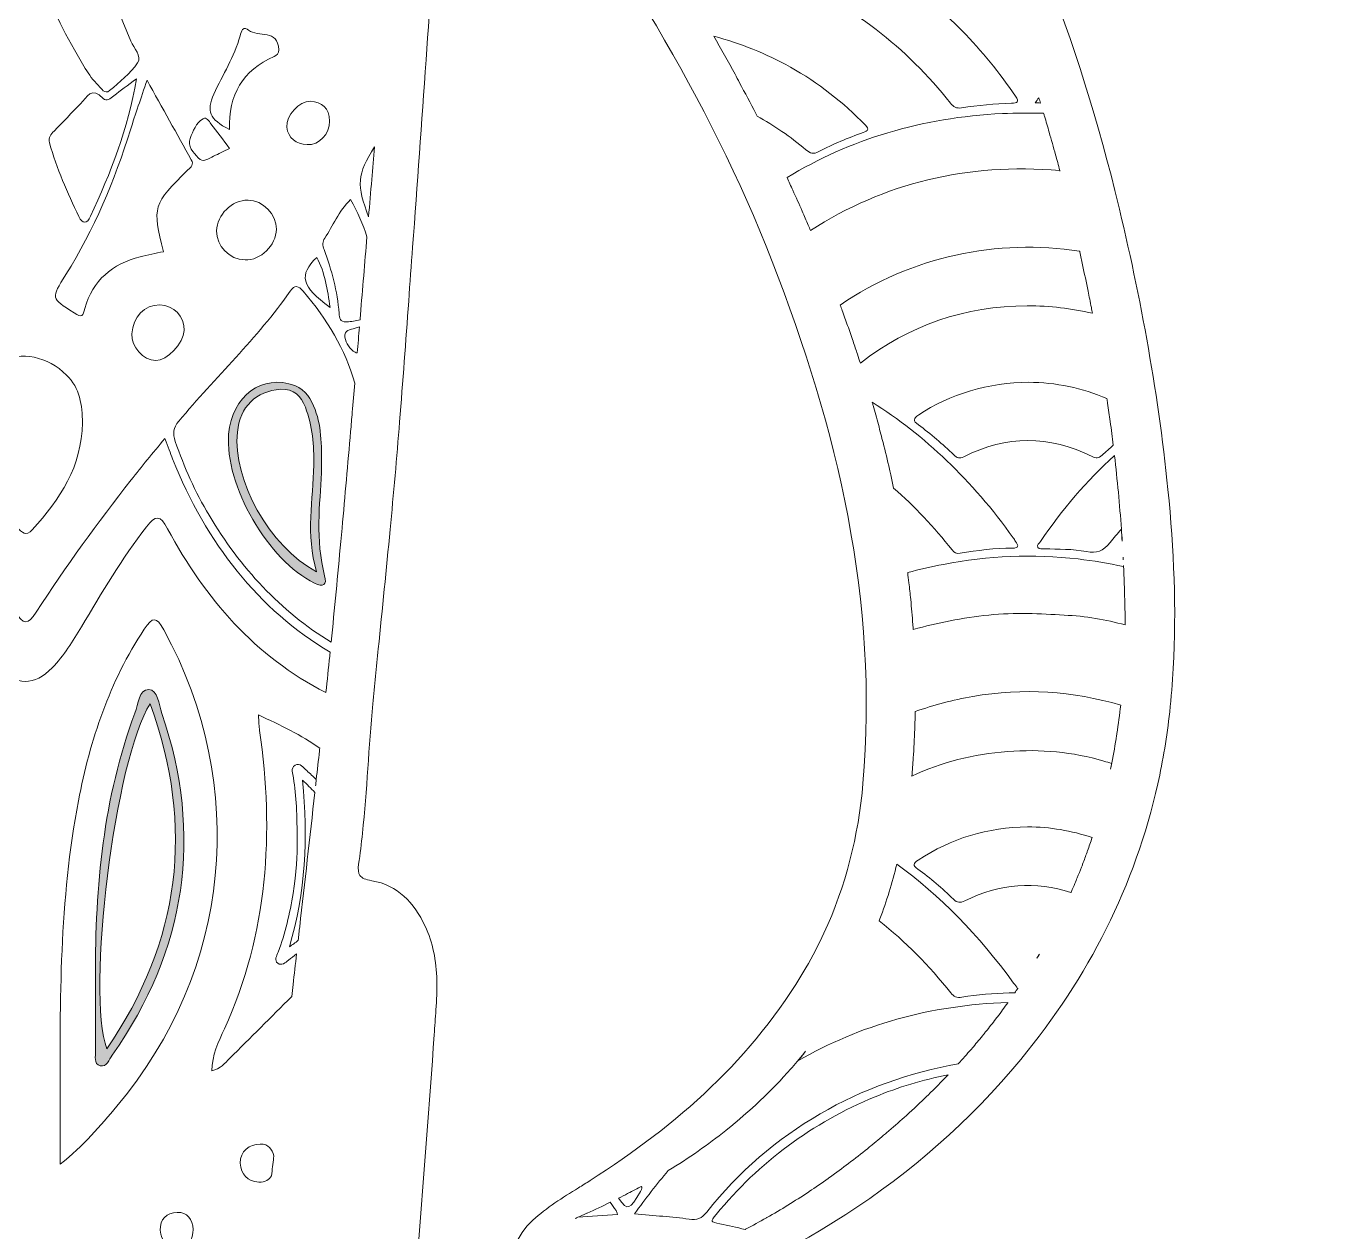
# Model space of a CAD drawing. Extents: x 55 to 2945, y -1852 to -85.
# Drawn here: x 520.2 to 752.6, y -1734.2 to -1520.8 of the extents above; entities that cross this region are included whole.
import ezdxf

# ---------------------------------------------------------------- set-up
doc = ezdxf.new("R2010")
doc.units = 0
doc.header["$MEASUREMENT"] = 0
doc.layers.add('Layer 1', color=7, linetype='Continuous')

# ---------------------------------------------------------------- blocks, each defined once
blk = doc.blocks.new('block 8')
at = {"layer": 'Layer 1', "true_color": 0xffffff}
h = blk.add_hatch(color=7, dxfattribs=at)
h.dxf.hatch_style = 2
edge = h.paths.add_edge_path()
edge.add_spline(control_points=[(556.08, -1593), (555.32, -1601.96), (563.16, -1615.49), (571.29, -1619.36), (572.87, -1620.12), (573.51, -1619.7), (573.08, -1618.08), (571.41, -1611.72), (572.22, -1605.32), (572.55, -1599.87), (572.5, -1595.45), (572.65, -1591.96), (571.38, -1588.64), (570.68, -1586.83), (569.87, -1585.17), (567.78, -1584.39), (562.08, -1582.27), (556.65, -1586.22), (556.08, -1593)], knot_values=[0, 0, 0, 0, 1, 1, 1, 2, 2, 2, 3, 3, 3, 4, 4, 4, 5, 5, 5, 6, 6, 6, 6], degree=3, periodic=1)
edge = h.paths.add_edge_path()
edge.add_spline(control_points=[(569.66, -1588.24), (570.9, -1591.54), (571.23, -1594.98), (571.16, -1598.48), (571.02, -1604.59), (569.71, -1610.69), (571.64, -1617.36), (563.21, -1612.86), (556.79, -1601.07), (557.63, -1592.64), (558.08, -1588.16), (560.88, -1585.35), (565.34, -1585.06), (567.59, -1584.91), (568.92, -1586.26), (569.66, -1588.24)], knot_values=[0, 0, 0, 0, 1, 1, 1, 2, 2, 2, 3, 3, 3, 4, 4, 4, 5, 5, 5, 5], degree=3, periodic=1)
h = blk.add_hatch(color=7, dxfattribs=at)
h.dxf.hatch_style = 2
edge = h.paths.add_edge_path()
edge.add_spline(control_points=[(533.34, -1704.83), (534.49, -1705.11), (534.91, -1703.72), (535.47, -1702.93), (548.61, -1684.26), (551.57, -1664.09), (544.27, -1642.45), (543.73, -1640.86), (543.52, -1638.24), (541.93, -1638.21), (540.2, -1638.17), (540.06, -1640.83), (539.48, -1642.38), (533.89, -1657.42), (532.42, -1673.12), (532.51, -1689), (532.51, -1693.39), (532.47, -1697.78), (532.53, -1702.16), (532.55, -1703.1), (532.11, -1704.52), (533.34, -1704.83)], knot_values=[0, 0, 0, 0, 1, 1, 1, 2, 2, 2, 3, 3, 3, 4, 4, 4, 5, 5, 5, 6, 6, 6, 7, 7, 7, 7], degree=3, periodic=1)
edge = h.paths.add_edge_path()
edge.add_spline(control_points=[(542.2, -1640.73), (550.08, -1662.68), (547.54, -1682.77), (534.52, -1701.82), (530.78, -1692.05), (535.97, -1650.27), (542.2, -1640.73)], knot_values=[0, 0, 0, 0, 1, 1, 1, 2, 2, 2, 2], degree=3, periodic=1)
at = {"layer": 'Layer 1', "lineweight": 0}
for points, knots in [([(984.23, -1238.67), (984.04, -1237.13), (983.65, -1235.56), (983.07, -1233.95), (982.05, -1231.18), (980.63, -1228.7), (978.93, -1226.43), (977.09, -1223.94), (974.91, -1221.7), (972.56, -1219.61), (966.07, -1213.85), (958.71, -1209.23), (951.76, -1204.09), (947.81, -1201.16), (943.88, -1198.21), (939.91, -1195.3), (936.3, -1192.65), (932.65, -1190.03), (928.93, -1187.51), (926.35, -1185.77), (923.82, -1183.96), (921.32, -1182.12), (914.12, -1176.81), (907.17, -1171.16), (900.24, -1165.5), (897.81, -1163.51), (895.38, -1161.53), (892.95, -1159.56), (891.09, -1158.05), (889.26, -1156.51), (887.44, -1154.96), (880.19, -1148.73), (873.22, -1142.13), (866.09, -1135.75), (858.42, -1128.87), (850.71, -1122.04), (842.75, -1115.51), (835.46, -1109.54), (827.97, -1103.83), (820.08, -1098.6), (815.18, -1095.35), (810.18, -1092.35), (805.04, -1089.66), (793.74, -1083.73), (781.82, -1079.23), (769.09, -1076.6), (766.02, -1075.96), (762.94, -1075.44), (759.86, -1075), (752.84, -1073.99), (745.77, -1073.41), (738.69, -1073), (735.58, -1072.82), (732.47, -1072.67), (729.36, -1072.52), (719.81, -1072.09), (710.27, -1071.85), (700.75, -1071.88), (685.52, -1071.92), (670.32, -1072.68), (655.17, -1074.53), (649.49, -1075.23), (643.82, -1076.08), (638.15, -1077.1), (636.6, -1077.38), (635.04, -1077.6), (633.48, -1077.78), (631.05, -1078.06), (628.61, -1078.23), (626.17, -1078.27), (623.75, -1078.31), (621.33, -1078.21), (618.9, -1078.02), (617.3, -1077.9), (615.71, -1077.74), (614.11, -1077.52), (612.29, -1077.26), (610.5, -1076.9), (608.75, -1076.47), (603.2, -1075.09), (597.95, -1072.87), (592.85, -1070.31), (591.24, -1069.5), (589.65, -1068.66), (588.07, -1067.8), (584.59, -1065.91), (581.09, -1064.14), (577.55, -1062.5), (562.77, -1055.65), (547.34, -1051.17), (530.6, -1050.58), (528.46, -1050.5), (526.32, -1050.46), (524.2, -1050.45), (509.3, -1050.39), (494.64, -1052.01), (480.18, -1055.79), (468.77, -1058.77), (458.56, -1064.55), (448.21, -1069.89), (437.11, -1075.6), (425.69, -1078.16), (413.91, -1078.1), (408.56, -1078.07), (403.13, -1077.51), (397.62, -1076.45), (389.73, -1074.94), (381.78, -1073.73), (373.79, -1072.98), (369.49, -1072.58), (365.18, -1072.3), (360.86, -1072.19), (355.87, -1072.07), (350.89, -1072.01), (345.9, -1071.99), (344.75, -1071.99), (343.6, -1071.97), (342.45, -1071.97), (324.06, -1071.98), (305.68, -1072.7), (287.32, -1074.32), (268.05, -1076.01), (250.2, -1081.5), (233.56, -1090.49), (229.57, -1092.65), (225.65, -1095), (221.81, -1097.55), (218.47, -1099.77), (215.22, -1102.08), (212, -1104.43), (202.44, -1111.44), (193.33, -1119.01), (184.4, -1126.8), (181.4, -1129.42), (178.41, -1132.05), (175.43, -1134.71), (173.68, -1136.27), (171.94, -1137.86), (170.2, -1139.44), (163.16, -1145.86), (156.18, -1152.36), (148.79, -1158.34), (147.29, -1159.56), (145.8, -1160.79), (144.31, -1162.03), (140.8, -1164.95), (137.3, -1167.89), (133.69, -1170.71), (132.12, -1171.93), (130.53, -1173.13), (128.91, -1174.29), (126.9, -1175.73), (124.91, -1177.19), (122.92, -1178.66), (116.33, -1183.53), (109.82, -1188.5), (103.14, -1193.24), (100.3, -1195.26), (97.49, -1197.33), (94.68, -1199.39), (91.61, -1201.66), (88.53, -1203.93), (85.42, -1206.14), (84.03, -1207.13), (82.66, -1208.16), (81.3, -1209.2), (78.15, -1211.62), (75.07, -1214.13), (72, -1216.65), (70.67, -1217.73), (69.34, -1218.82), (68, -1219.9), (64.54, -1222.68), (61.41, -1225.83), (59.2, -1229.71), (57.91, -1232), (56.98, -1234.34), (56.43, -1236.67), (55.12, -1242.32), (56.13, -1247.9), (60.05, -1252.39), (61.66, -1254.23), (63.75, -1255.89), (66.37, -1257.29), (68.6, -1258.49), (70.89, -1259.49), (73.24, -1260.32), (75.41, -1261.08), (77.62, -1261.69), (79.89, -1262.15), (82.02, -1262.58), (83.04, -1263.36), (82.76, -1265.8), (82.7, -1266.33), (82.66, -1266.88), (82.62, -1267.42), (82.48, -1269.62), (82.56, -1271.85), (83.08, -1274.01), (84.16, -1278.54), (85.65, -1282.67), (87.51, -1286.46), (91.84, -1295.24), (98.27, -1302), (106.89, -1306.65), (110.6, -1308.65), (114.69, -1310.28), (119.21, -1311.5), (121.29, -1312.06), (123.38, -1312.57), (125.49, -1313), (134.23, -1314.8), (139.17, -1320.38), (141.59, -1328.71), (143.63, -1335.68), (147.21, -1341.7), (151.97, -1346.97), (153.14, -1348.27), (154.36, -1349.54), (155.68, -1350.74), (161, -1355.64), (166.6, -1360.15), (172.4, -1364.38), (178.7, -1368.99), (185.24, -1373.27), (191.94, -1377.32), (198.19, -1381.11), (204.85, -1383.96), (212.03, -1385.44), (214.34, -1385.92), (216.68, -1386.33), (219.02, -1386.46), (219.49, -1386.49), (219.96, -1386.51), (220.44, -1386.52), (222.12, -1386.53), (223.8, -1386.38), (225.47, -1385.98), (226.56, -1385.72), (227.64, -1385.42), (228.72, -1385.12), (233.1, -1383.88), (237.39, -1382.29), (241.62, -1380.58), (244.61, -1379.37), (247.49, -1378.79), (250.25, -1378.85), (254.85, -1378.96), (259.1, -1380.87), (262.96, -1384.7), (264.08, -1385.81), (265.15, -1386.96), (266.18, -1388.14), (269.66, -1392.12), (272.73, -1396.47), (275.71, -1400.81), (277.52, -1403.45), (279.54, -1405.85), (281.68, -1408.13), (284.01, -1410.6), (286.49, -1412.92), (289.02, -1415.2), (290.18, -1416.24), (291.25, -1417.37), (292.41, -1418.4), (293.48, -1419.36), (294.63, -1420.22), (296.03, -1420.85), (297.48, -1421.49), (298.92, -1422.15), (300.36, -1422.81), (304.27, -1424.6), (308.14, -1426.46), (311.98, -1428.4), (313.37, -1429.1), (314.76, -1429.8), (316.14, -1430.52), (323.05, -1434.12), (329.37, -1438.77), (334.43, -1444.63), (339.86, -1450.91), (345.75, -1456.43), (353.09, -1460.33), (354.12, -1460.88), (355.17, -1461.41), (356.23, -1461.92), (357.38, -1462.48), (358.54, -1463.01), (359.72, -1463.5), (360.01, -1463.62), (360.24, -1463.74), (360.44, -1463.86), (361.1, -1464.29), (361.2, -1464.8), (360.6, -1465.83), (360.3, -1466.35), (360.02, -1466.87), (359.74, -1467.39), (358.95, -1468.85), (358.2, -1470.33), (357.45, -1471.81), (357.18, -1472.34), (356.92, -1472.87), (356.65, -1473.39), (337.91, -1509.88), (325.24, -1547.98), (319.87, -1588.02), (318.36, -1599.23), (317.43, -1610.6), (317.1, -1622.13), (316.84, -1631.24), (317.29, -1640.22), (318.73, -1649.04), (320.06, -1657.22), (322.24, -1665.25), (325.52, -1673.09), (328.73, -1680.75), (332.51, -1687.77), (336.78, -1694.22), (354.69, -1721.21), (381.49, -1738.02), (413.19, -1749.04), (415.51, -1749.84), (417.92, -1750.29), (420.33, -1750.28), (422.4, -1750.27), (424.47, -1749.93), (426.48, -1749.18), (427.49, -1748.8), (428.48, -1748.32), (429.45, -1747.74), (431.93, -1746.25), (433.45, -1744), (433.95, -1741.55), (434.48, -1738.96), (433.86, -1736.14), (431.98, -1733.74), (430.9, -1732.37), (429.57, -1731.3), (428.14, -1730.35), (427.77, -1730.11), (427.39, -1729.86), (427.01, -1729.63), (420.37, -1725.62), (414.06, -1721.12), (407.9, -1716.41), (383.2, -1697.52), (370.84, -1672.59), (371.19, -1641.46), (371.32, -1629.86), (372.7, -1618.38), (374.94, -1607), (376.01, -1601.57), (377.28, -1596.22), (378.73, -1590.94), (383.17, -1574.8), (389.33, -1559.32), (396.77, -1544.33), (399.14, -1539.54), (401.65, -1534.81), (404.27, -1530.12), (413.72, -1513.21), (425.07, -1497.55), (436.23, -1481.77), (436.89, -1480.84), (437.54, -1479.9), (438.19, -1478.97), (440.79, -1475.24), (443.4, -1471.41), (446.3, -1467.2), (447.48, -1473.39), (448.62, -1479.12), (449.66, -1484.77), (449.92, -1486.14), (450.17, -1487.51), (450.41, -1488.87), (451.4, -1494.54), (452.32, -1500.22), (453.18, -1505.91), (454.4, -1513.88), (455.5, -1521.86), (456.49, -1529.86), (457.32, -1536.59), (458.08, -1543.31), (458.76, -1550.05), (459.39, -1556.38), (459.95, -1562.72), (460.39, -1569.06), (460.63, -1572.53), (460.79, -1576), (460.91, -1579.48), (461.28, -1589.89), (461.21, -1600.32), (461.11, -1610.74), (461.07, -1614.32), (461.04, -1617.89), (461.02, -1621.46), (461.01, -1623.82), (461, -1626.17), (461, -1628.53), (460.97, -1637.61), (460.96, -1646.69), (460.62, -1655.77), (460.54, -1657.98), (460.6, -1660.19), (460.68, -1662.4), (460.75, -1664.37), (460.82, -1666.35), (460.82, -1668.32), (460.78, -1680.48), (461.27, -1692.66), (461.83, -1704.81), (462.1, -1710.88), (462.46, -1716.93), (462.89, -1722.99), (463.84, -1736.31), (465.16, -1749.59), (466.94, -1762.84), (468.91, -1777.42), (471.55, -1791.86), (476.88, -1805.67), (485.24, -1827.37), (506.23, -1841.53), (528.26, -1841.51), (532.34, -1841.5), (536.46, -1841.01), (540.54, -1839.99), (563.48, -1834.27), (576.8, -1818.63), (582.54, -1796.37), (587.6, -1776.72), (588.22, -1756.44), (589.71, -1736.3), (590.63, -1723.98), (591.66, -1711.66), (592.47, -1699.33), (592.57, -1697.86), (592.69, -1696.39), (592.79, -1694.92), (593.02, -1691.46), (593.11, -1688.01), (592.38, -1684.61), (592.06, -1683.09), (591.58, -1681.59), (590.87, -1680.1), (588.89, -1675.96), (586.01, -1672.83), (581.43, -1672.07), (580.33, -1671.88), (579.67, -1671.61), (579.33, -1671.13), (579.02, -1670.69), (578.97, -1670.07), (579.1, -1669.16), (579.37, -1667.33), (579.58, -1665.48), (579.78, -1663.64), (580.59, -1656.02), (580.89, -1648.36), (581.62, -1640.74), (581.93, -1637.5), (582.25, -1634.25), (582.57, -1631.01), (583.28, -1623.97), (584, -1616.93), (584.67, -1609.89), (584.98, -1606.71), (585.27, -1603.53), (585.55, -1600.34), (585.83, -1597.16), (586.09, -1593.98), (586.35, -1590.79), (586.92, -1583.68), (587.44, -1576.56), (587.96, -1569.45), (588.19, -1566.25), (588.42, -1563.06), (588.66, -1559.87), (589.47, -1548.83), (590.24, -1537.79), (591.03, -1526.75), (591.77, -1516.36), (592.52, -1505.97), (593.32, -1495.58), (593.55, -1492.55), (593.82, -1489.53), (594.12, -1486.47), (594.72, -1480.36), (595.42, -1474.12), (596.08, -1467.46), (599.8, -1472.81), (602.93, -1477.42), (606.18, -1481.94), (624.37, -1507.17), (640.96, -1533.32), (652.32, -1562.42), (663.92, -1592.12), (671.17, -1622.65), (668.39, -1654.86), (667.59, -1664.12), (665.36, -1673.01), (661.49, -1681.36), (660.53, -1683.43), (659.47, -1685.47), (658.3, -1687.47), (648.98, -1703.47), (635.52, -1715.32), (620.09, -1725.14), (619.4, -1725.58), (618.71, -1726.01), (618.01, -1726.44), (615.2, -1728.18), (612.4, -1729.92), (609.94, -1732.18), (603.93, -1737.72), (605.55, -1746.01), (613.23, -1748.82), (615.68, -1749.72), (618.16, -1750.13), (620.63, -1750.11), (623.1, -1750.09), (625.56, -1749.64), (627.97, -1748.84), (654.73, -1739.85), (678.15, -1725.73), (696.32, -1703.72), (708.35, -1689.15), (716.57, -1672.91), (720.59, -1654.92), (721.52, -1650.76), (722.22, -1646.52), (722.7, -1642.18), (722.98, -1639.61), (723.17, -1637.05), (723.32, -1634.48), (723.92, -1623.93), (723.45, -1613.37), (722.39, -1602.81), (720.59, -1584.92), (717.31, -1567.31), (713, -1549.88), (705.79, -1520.69), (694.39, -1493.13), (680.27, -1466.65), (679.25, -1464.73), (679.48, -1464.18), (681.47, -1463.51), (689.76, -1460.71), (696.84, -1455.99), (703.14, -1449.9), (705.52, -1447.59), (707.59, -1444.96), (710.02, -1442.79), (713.74, -1439.46), (717.42, -1436.08), (721.09, -1432.69), (723, -1430.93), (725.06, -1429.31), (727.39, -1428.24), (728.51, -1427.73), (729.69, -1427.33), (730.95, -1427.12), (736.04, -1426.28), (740.55, -1424.41), (744.78, -1421.73), (746, -1420.95), (747.21, -1420.12), (748.39, -1419.22), (754.28, -1414.69), (759.81, -1409.84), (763.55, -1403.42), (767.27, -1397.04), (771.52, -1391.08), (776.59, -1385.76), (778.55, -1383.71), (780.61, -1381.73), (783.27, -1380.43), (783.93, -1380.11), (784.61, -1379.82), (785.35, -1379.6), (787.26, -1379.01), (789.09, -1378.79), (790.88, -1378.84), (791.05, -1378.84), (791.23, -1378.86), (791.41, -1378.87), (795.13, -1379.08), (798.63, -1380.43), (802.08, -1382.05), (808.1, -1384.89), (814.11, -1386.25), (820.12, -1386.26), (826.14, -1386.27), (832.17, -1384.93), (838.24, -1382.37), (849.19, -1377.75), (858.67, -1370.73), (868.34, -1364.02), (883.21, -1353.72), (896.03, -1341.79), (901, -1323.42), (901.28, -1322.38), (901.7, -1321.43), (902.22, -1320.55), (903.41, -1318.54), (905.16, -1316.97), (907.26, -1315.82), (908.18, -1315.32), (909.15, -1314.89), (910.18, -1314.54), (914.27, -1313.18), (918.4, -1311.85), (922.6, -1310.97), (927.79, -1309.89), (932.47, -1307.78), (936.62, -1304.98), (950.57, -1295.56), (958.37, -1278.28), (958.29, -1265.73), (958.29, -1265.29), (958.33, -1264.92), (958.39, -1264.58), (958.66, -1263.18), (959.53, -1262.61), (961.16, -1262.25), (967.07, -1260.94), (972.54, -1258.6), (977.29, -1254.76), (982.67, -1250.42), (985.03, -1244.86), (984.23, -1238.67)], [0, 0, 0, 0, 1, 1, 1, 2, 2, 2, 3, 3, 3, 4, 4, 4, 5, 5, 5, 6, 6, 6, 7, 7, 7, 8, 8, 8, 9, 9, 9, 10, 10, 10, 11, 11, 11, 12, 12, 12, 13, 13, 13, 14, 14, 14, 15, 15, 15, 16, 16, 16, 17, 17, 17, 18, 18, 18, 19, 19, 19, 20, 20, 20, 21, 21, 21, 22, 22, 22, 23, 23, 23, 24, 24, 24, 25, 25, 25, 26, 26, 26, 27, 27, 27, 28, 28, 28, 29, 29, 29, 30, 30, 30, 31, 31, 31, 32, 32, 32, 33, 33, 33, 34, 34, 34, 35, 35, 35, 36, 36, 36, 37, 37, 37, 38, 38, 38, 39, 39, 39, 40, 40, 40, 41, 41, 41, 42, 42, 42, 43, 43, 43, 44, 44, 44, 45, 45, 45, 46, 46, 46, 47, 47, 47, 48, 48, 48, 49, 49, 49, 50, 50, 50, 51, 51, 51, 52, 52, 52, 53, 53, 53, 54, 54, 54, 55, 55, 55, 56, 56, 56, 57, 57, 57, 58, 58, 58, 59, 59, 59, 60, 60, 60, 61, 61, 61, 62, 62, 62, 63, 63, 63, 64, 64, 64, 65, 65, 65, 66, 66, 66, 67, 67, 67, 68, 68, 68, 69, 69, 69, 70, 70, 70, 71, 71, 71, 72, 72, 72, 73, 73, 73, 74, 74, 74, 75, 75, 75, 76, 76, 76, 77, 77, 77, 78, 78, 78, 79, 79, 79, 80, 80, 80, 81, 81, 81, 82, 82, 82, 83, 83, 83, 84, 84, 84, 85, 85, 85, 86, 86, 86, 87, 87, 87, 88, 88, 88, 89, 89, 89, 90, 90, 90, 91, 91, 91, 92, 92, 92, 93, 93, 93, 94, 94, 94, 95, 95, 95, 96, 96, 96, 97, 97, 97, 98, 98, 98, 99, 99, 99, 100, 100, 100, 101, 101, 101, 102, 102, 102, 103, 103, 103, 104, 104, 104, 105, 105, 105, 106, 106, 106, 107, 107, 107, 108, 108, 108, 109, 109, 109, 110, 110, 110, 111, 111, 111, 112, 112, 112, 113, 113, 113, 114, 114, 114, 115, 115, 115, 116, 116, 116, 117, 117, 117, 118, 118, 118, 119, 119, 119, 120, 120, 120, 121, 121, 121, 122, 122, 122, 123, 123, 123, 124, 124, 124, 125, 125, 125, 126, 126, 126, 127, 127, 127, 128, 128, 128, 129, 129, 129, 130, 130, 130, 131, 131, 131, 132, 132, 132, 133, 133, 133, 134, 134, 134, 135, 135, 135, 136, 136, 136, 137, 137, 137, 138, 138, 138, 139, 139, 139, 140, 140, 140, 141, 141, 141, 142, 142, 142, 143, 143, 143, 144, 144, 144, 145, 145, 145, 146, 146, 146, 147, 147, 147, 148, 148, 148, 149, 149, 149, 150, 150, 150, 151, 151, 151, 152, 152, 152, 153, 153, 153, 154, 154, 154, 155, 155, 155, 156, 156, 156, 157, 157, 157, 158, 158, 158, 159, 159, 159, 160, 160, 160, 161, 161, 161, 162, 162, 162, 163, 163, 163, 164, 164, 164, 165, 165, 165, 166, 166, 166, 167, 167, 167, 168, 168, 168, 169, 169, 169, 170, 170, 170, 171, 171, 171, 172, 172, 172, 173, 173, 173, 174, 174, 174, 175, 175, 175, 176, 176, 176, 177, 177, 177, 178, 178, 178, 179, 179, 179, 180, 180, 180, 181, 181, 181, 182, 182, 182, 183, 183, 183, 184, 184, 184, 185, 185, 185, 186, 186, 186, 187, 187, 187, 188, 188, 188, 189, 189, 189, 190, 190, 190, 191, 191, 191, 192, 192, 192, 193, 193, 193, 194, 194, 194, 195, 195, 195, 196, 196, 196, 197, 197, 197, 198, 198, 198, 199, 199, 199, 200, 200, 200, 201, 201, 201, 202, 202, 202, 203, 203, 203, 204, 204, 204, 205, 205, 205, 206, 206, 206, 207, 207, 207, 208, 208, 208, 209, 209, 209, 210, 210, 210, 210]), ([(529.15, -1495.15), (531.81, -1505.15), (534.99, -1514.37), (538.76, -1523.39), (539.29, -1524.66), (540.78, -1526.09), (539.97, -1527.28), (538.66, -1529.16), (536.78, -1530.68), (534.99, -1532.18), (534.12, -1532.91), (533.58, -1531.78), (533.04, -1531.27), (531.16, -1529.46), (530.1, -1527.12), (528.79, -1524.93), (525.84, -1520.01), (523.67, -1514.73), (521.69, -1509.36), (521.15, -1507.86), (521.28, -1506.74), (522.45, -1505.5), (525.18, -1502.63), (526.84, -1498.99), (529.15, -1495.15)], [0, 0, 0, 0, 1, 1, 1, 2, 2, 2, 3, 3, 3, 4, 4, 4, 5, 5, 5, 6, 6, 6, 7, 7, 7, 8, 8, 8, 8]), ([(629.36, -1502.5), (628.74, -1501.6), (628.12, -1500.71), (627.5, -1499.83), (626.82, -1498.85), (626.14, -1497.87), (625.44, -1496.9), (625.36, -1496.79), (625.29, -1496.68), (625.21, -1496.57), (632, -1496.45), (638.68, -1497.16), (645.28, -1498.7), (655.87, -1501.17), (665.82, -1505.31), (674.65, -1511.81), (682.75, -1517.77), (689.76, -1524.8), (695.39, -1533.17), (696.13, -1534.27), (695.77, -1534.37), (694.69, -1534.42), (691.73, -1534.55), (688.77, -1534.72), (685.84, -1535.22), (684.95, -1535.37), (684.43, -1535.07), (683.89, -1534.38), (676.06, -1524.47), (666.36, -1516.96), (654.67, -1512.22), (647.58, -1509.35), (640.19, -1507.54), (632.52, -1506.87), (632.44, -1506.86), (632.37, -1506.85), (632.29, -1506.85), (631.94, -1506.32), (631.58, -1505.8), (631.23, -1505.27), (630.61, -1504.34), (629.99, -1503.42), (629.36, -1502.5)], [0, 0, 0, 0, 1, 1, 1, 2, 2, 2, 3, 3, 3, 4, 4, 4, 5, 5, 5, 6, 6, 6, 7, 7, 7, 8, 8, 8, 9, 9, 9, 10, 10, 10, 11, 11, 11, 12, 12, 12, 13, 13, 13, 14, 14, 14, 14]), ([(564.12, -1526.12), (558.61, -1528.61), (556, -1532.94), (556.23, -1539.06), (552.62, -1537.2), (552.11, -1535.83), (553.47, -1532.79), (555.01, -1529.35), (557.12, -1526.17), (558.1, -1522.49), (558.21, -1522.09), (558.31, -1521.65), (558.56, -1521.37), (558.87, -1521.02), (559.25, -1521.22), (559.62, -1521.49), (561.32, -1522.76), (564.85, -1521.21), (564.94, -1524.97), (564.96, -1525.57), (564.59, -1525.91), (564.12, -1526.12)], [0, 0, 0, 0, 1, 1, 1, 2, 2, 2, 3, 3, 3, 4, 4, 4, 5, 5, 5, 6, 6, 6, 7, 7, 7, 7]), ([(646.54, -1530.77), (646.27, -1530.27), (646.01, -1529.76), (645.74, -1529.26), (644.51, -1527.01), (643.26, -1524.77), (641.98, -1522.55), (646.71, -1523.81), (651.24, -1525.62), (655.54, -1528.02), (660.45, -1530.78), (664.89, -1534.22), (668.82, -1538.28), (669.62, -1539.1), (669.22, -1539.3), (668.45, -1539.58), (665.76, -1540.56), (663.1, -1541.62), (660.59, -1542.97), (659.63, -1543.48), (659.04, -1543.3), (658.26, -1542.64), (655.52, -1540.31), (652.65, -1538.33), (649.66, -1536.69), (649.57, -1536.53), (649.49, -1536.38), (649.41, -1536.22), (648.47, -1534.39), (647.51, -1532.58), (646.54, -1530.77)], [0, 0, 0, 0, 1, 1, 1, 2, 2, 2, 3, 3, 3, 4, 4, 4, 5, 5, 5, 6, 6, 6, 7, 7, 7, 8, 8, 8, 9, 9, 9, 10, 10, 10, 10]), ([(524.38, -1541.43), (524.1, -1540.43), (524.6, -1539.93), (525.19, -1539.33), (526.76, -1537.73), (528.29, -1536.1), (529.86, -1534.5), (530.98, -1533.35), (531.86, -1531.32), (533.88, -1533.55), (534.46, -1534.19), (535.17, -1533.55), (535.75, -1533.1), (536.94, -1532.17), (538.16, -1531.28), (539.74, -1530.1), (538.26, -1538.96), (535.18, -1546.77), (531.63, -1554.43), (530.98, -1555.82), (530.2, -1555.83), (529.55, -1554.47), (527.54, -1550.24), (525.63, -1545.97), (524.38, -1541.43)], [0, 0, 0, 0, 1, 1, 1, 2, 2, 2, 3, 3, 3, 4, 4, 4, 5, 5, 5, 6, 6, 6, 7, 7, 7, 8, 8, 8, 8]), ([(544.55, -1560.69), (543.16, -1561), (541.76, -1561.24), (540.4, -1561.6), (535.52, -1562.91), (531.98, -1565.69), (530.63, -1570.75), (530.3, -1572.01), (530.16, -1572.49), (528.71, -1571.54), (524.55, -1568.83), (524.61, -1569), (527.25, -1564.76), (532.25, -1556.75), (535.88, -1548.11), (538.7, -1539.11), (539.58, -1536.33), (540.55, -1533.57), (541.63, -1530.34), (544.37, -1535.27), (546.92, -1539.84), (549.47, -1544.43), (549.94, -1545.26), (549.42, -1545.69), (548.87, -1546.22), (542.68, -1552.24), (542.52, -1552.79), (544.55, -1560.69)], [0, 0, 0, 0, 1, 1, 1, 2, 2, 2, 3, 3, 3, 4, 4, 4, 5, 5, 5, 6, 6, 6, 7, 7, 7, 8, 8, 8, 9, 9, 9, 9]), ([(699.83, -1534.37), (699.52, -1534.35), (699.21, -1534.33), (698.9, -1534.31), (699.11, -1534.01), (699.33, -1533.72), (699.54, -1533.43), (699.64, -1533.74), (699.73, -1534.05), (699.83, -1534.37)], [0, 0, 0, 0, 1, 1, 1, 2, 2, 2, 3, 3, 3, 3]), ([(569.97, -1541.74), (568.08, -1541.59), (566.59, -1540.68), (566.39, -1538.62), (566.19, -1536.62), (568.62, -1533.95), (570.51, -1534.07), (572.62, -1534.2), (573.94, -1535.27), (573.95, -1537.56), (573.98, -1539.83), (572.1, -1541.89), (569.97, -1541.74)], [0, 0, 0, 0, 1, 1, 1, 2, 2, 2, 3, 3, 3, 4, 4, 4, 4]), ([(549.27, -1540.63), (549.78, -1539.36), (550.28, -1537.91), (551.56, -1537.16), (552.19, -1536.79), (552.59, -1537.58), (552.94, -1538.04), (554.03, -1539.45), (555.1, -1540.88), (556.25, -1542.41), (555.2, -1542.92), (554.32, -1543.38), (553.41, -1543.77), (552.53, -1544.15), (551.57, -1545.1), (550.68, -1544.07), (549.86, -1543.13), (548.71, -1542.02), (549.27, -1540.63)], [0, 0, 0, 0, 1, 1, 1, 2, 2, 2, 3, 3, 3, 4, 4, 4, 5, 5, 5, 6, 6, 6, 6]), ([(693.08, -1536.24), (695.55, -1536.13), (697.98, -1536.11), (700.38, -1536.17), (700.43, -1536.35), (700.49, -1536.52), (700.54, -1536.69), (700.82, -1537.64), (701.09, -1538.59), (701.36, -1539.54), (701.74, -1540.86), (702.11, -1542.19), (702.48, -1543.52), (702.74, -1544.45), (703, -1545.38), (703.24, -1546.31), (703.24, -1546.31), (703.25, -1546.31), (703.25, -1546.31), (703.26, -1546.36), (703.27, -1546.4), (703.28, -1546.44), (703.27, -1546.4), (703.26, -1546.36), (703.24, -1546.31), (686.81, -1544.95), (672.09, -1548.55), (659.11, -1556.93), (658.98, -1556.62), (658.84, -1556.32), (658.71, -1556.01), (658.35, -1555.18), (657.99, -1554.35), (657.63, -1553.52), (657.08, -1552.28), (656.53, -1551.05), (655.97, -1549.82), (655.63, -1549.07), (655.29, -1548.31), (654.95, -1547.57), (666.07, -1540.8), (678.76, -1536.92), (693.08, -1536.24)], [0, 0, 0, 0, 1, 1, 1, 2, 2, 2, 3, 3, 3, 4, 4, 4, 5, 5, 5, 6, 6, 6, 7, 7, 7, 8, 8, 8, 9, 9, 9, 10, 10, 10, 11, 11, 11, 12, 12, 12, 13, 13, 13, 14, 14, 14, 14]), ([(580.86, -1554.53), (578.74, -1548.95), (578.78, -1546.97), (581.91, -1542.15), (581.75, -1544.07), (581.59, -1545.99), (581.42, -1547.92), (581.24, -1550.12), (581.05, -1552.33), (580.86, -1554.53)], [0, 0, 0, 0, 1, 1, 1, 2, 2, 2, 3, 3, 3, 3]), ([(559.51, -1551.56), (562.1, -1551.57), (564.6, -1554.14), (564.54, -1556.72), (564.46, -1559.6), (561.76, -1562.24), (558.98, -1562.16), (556.21, -1562.07), (553.89, -1559.7), (553.95, -1557.01), (554.02, -1554.13), (556.64, -1551.56), (559.51, -1551.56)], [0, 0, 0, 0, 1, 1, 1, 2, 2, 2, 3, 3, 3, 4, 4, 4, 4]), ([(579.34, -1572.77), (578.56, -1572.97), (577.77, -1573.09), (576.99, -1573.12), (575.7, -1573.17), (575.71, -1572.42), (575.64, -1571.61), (575.31, -1567.71), (574.35, -1563.96), (572.97, -1560.32), (572.68, -1559.56), (572.67, -1558.92), (573.09, -1558.3), (574.56, -1556.11), (575.51, -1553.58), (577.67, -1551.46), (578.94, -1553.66), (579.86, -1555.86), (580.56, -1558.09), (580.18, -1562.68), (579.8, -1567.26), (579.42, -1571.85), (579.39, -1572.16), (579.37, -1572.47), (579.34, -1572.77)], [0, 0, 0, 0, 1, 1, 1, 2, 2, 2, 3, 3, 3, 4, 4, 4, 5, 5, 5, 6, 6, 6, 7, 7, 7, 8, 8, 8, 8]), ([(706.78, -1560.73), (706.95, -1561.49), (707.11, -1562.25), (707.27, -1563.01), (707.61, -1564.56), (707.93, -1566.11), (708.25, -1567.67), (708.44, -1568.63), (708.64, -1569.6), (708.83, -1570.57), (708.89, -1570.91), (708.95, -1571.25), (709.02, -1571.59), (705.33, -1570.72), (701.49, -1570.27), (697.49, -1570.28), (686.45, -1570.3), (676.55, -1573.72), (667.93, -1580.42), (667.76, -1579.9), (667.58, -1579.38), (667.41, -1578.85), (667.16, -1578.09), (666.9, -1577.32), (666.64, -1576.56), (666.33, -1575.64), (666.01, -1574.71), (665.68, -1573.79), (665.36, -1572.89), (665.04, -1571.99), (664.71, -1571.09), (664.6, -1570.77), (664.49, -1570.46), (664.37, -1570.14), (676.97, -1561.51), (692.22, -1558.36), (706.75, -1560.62), (706.76, -1560.66), (706.77, -1560.69), (706.78, -1560.73)], [0, 0, 0, 0, 1, 1, 1, 2, 2, 2, 3, 3, 3, 4, 4, 4, 5, 5, 5, 6, 6, 6, 7, 7, 7, 8, 8, 8, 9, 9, 9, 10, 10, 10, 11, 11, 11, 12, 12, 12, 13, 13, 13, 13]), ([(571.69, -1561.7), (573.16, -1564.47), (573.57, -1567.43), (574.03, -1570.55), (568.97, -1566.85), (568.44, -1564.84), (571.69, -1561.7)], [0, 0, 0, 0, 1, 1, 1, 2, 2, 2, 2]), ([(577.97, -1589.13), (577.87, -1590.26), (577.77, -1591.39), (577.68, -1592.53), (577.18, -1598.23), (576.68, -1603.93), (576.16, -1609.64), (576.09, -1610.43), (576.02, -1611.22), (575.94, -1612.02), (575.4, -1617.96), (574.83, -1623.91), (574.23, -1629.85), (565.22, -1624.32), (558.17, -1616.68), (552.62, -1607.37), (550.15, -1603.24), (548.21, -1598.85), (546.63, -1594.3), (546.15, -1592.91), (546.27, -1591.89), (547.26, -1590.7), (553.72, -1582.94), (561.15, -1576.03), (566.95, -1567.71), (567.79, -1566.51), (568.4, -1566.69), (569.27, -1567.71), (573.54, -1572.65), (576.72, -1578), (578.4, -1583.98), (578.26, -1585.7), (578.11, -1587.42), (577.97, -1589.13)], [0, 0, 0, 0, 1, 1, 1, 2, 2, 2, 3, 3, 3, 4, 4, 4, 5, 5, 5, 6, 6, 6, 7, 7, 7, 8, 8, 8, 9, 9, 9, 10, 10, 10, 11, 11, 11, 11]), ([(548.18, -1574.65), (548.12, -1576.88), (545.13, -1580.05), (543.17, -1579.98), (540.96, -1579.9), (538.85, -1577.54), (538.95, -1575.24), (539.09, -1572.22), (541.17, -1570.05), (543.87, -1570.12), (546.39, -1570.18), (548.25, -1572.14), (548.18, -1574.65)], [0, 0, 0, 0, 1, 1, 1, 2, 2, 2, 3, 3, 3, 4, 4, 4, 4]), ([(578.86, -1578.6), (578.73, -1578.6), (578.61, -1578.57), (578.48, -1578.5), (577.58, -1577.96), (576.85, -1576.95), (576.67, -1575.83), (576.46, -1574.51), (577.67, -1574.52), (578.47, -1574.25), (578.73, -1574.16), (578.98, -1574.08), (579.24, -1573.99), (579.11, -1575.53), (578.99, -1577.07), (578.86, -1578.6)], [0, 0, 0, 0, 1, 1, 1, 2, 2, 2, 3, 3, 3, 4, 4, 4, 5, 5, 5, 5]), ([(527.39, -1582.55), (529.73, -1584.87), (530.22, -1587.86), (530.18, -1591.02), (530.1, -1598.66), (526.25, -1604.54), (521.32, -1609.92), (520.17, -1611.17), (519.49, -1610.43), (518.64, -1609.52), (513.98, -1604.54), (510.81, -1598.88), (509.96, -1592.02), (509.5, -1588.32), (512.61, -1581.67), (515.6, -1580.19), (519.43, -1578.3), (523.99, -1579.17), (527.39, -1582.55)], [0, 0, 0, 0, 1, 1, 1, 2, 2, 2, 3, 3, 3, 4, 4, 4, 5, 5, 5, 6, 6, 6, 6]), ([(556.08, -1593), (555.32, -1601.96), (563.16, -1615.49), (571.29, -1619.36), (572.87, -1620.12), (573.51, -1619.7), (573.08, -1618.08), (571.41, -1611.72), (572.22, -1605.32), (572.55, -1599.87), (572.5, -1595.45), (572.65, -1591.96), (571.38, -1588.64), (570.68, -1586.83), (569.87, -1585.17), (567.78, -1584.39), (562.08, -1582.27), (556.65, -1586.22), (556.08, -1593)], [0, 0, 0, 0, 1, 1, 1, 2, 2, 2, 3, 3, 3, 4, 4, 4, 5, 5, 5, 6, 6, 6, 6]), ([(711.71, -1587.52), (711.87, -1588.6), (712.03, -1589.69), (712.18, -1590.77), (712.37, -1592.17), (712.55, -1593.56), (712.72, -1594.96), (712.05, -1595.54), (711.39, -1596.13), (710.73, -1596.73), (710.11, -1597.28), (709.68, -1597.33), (708.97, -1596.97), (701.39, -1593.21), (693.8, -1593.2), (686.23, -1596.99), (685.47, -1597.37), (685.04, -1597.21), (684.48, -1596.67), (682.5, -1594.76), (680.42, -1592.96), (678.2, -1591.33), (677.22, -1590.62), (677.3, -1590.24), (678.26, -1589.6), (683.62, -1585.96), (690.82, -1583.79), (697.67, -1583.82), (702.6, -1583.83), (707.23, -1584.82), (711.6, -1586.71), (711.64, -1586.98), (711.67, -1587.25), (711.71, -1587.52)], [0, 0, 0, 0, 1, 1, 1, 2, 2, 2, 3, 3, 3, 4, 4, 4, 5, 5, 5, 6, 6, 6, 7, 7, 7, 8, 8, 8, 9, 9, 9, 10, 10, 10, 11, 11, 11, 11]), ([(569.66, -1588.24), (570.9, -1591.54), (571.23, -1594.98), (571.16, -1598.48), (571.02, -1604.59), (569.71, -1610.69), (571.64, -1617.36), (563.21, -1612.86), (556.79, -1601.07), (557.63, -1592.64), (558.08, -1588.16), (560.88, -1585.35), (565.34, -1585.06), (567.59, -1584.91), (568.92, -1586.26), (569.66, -1588.24)], [0, 0, 0, 0, 1, 1, 1, 2, 2, 2, 3, 3, 3, 4, 4, 4, 5, 5, 5, 5]), ([(673.3, -1600.22), (673.23, -1599.88), (673.16, -1599.55), (673.08, -1599.22), (672.73, -1597.64), (672.35, -1596.06), (671.95, -1594.48), (671.83, -1593.99), (671.7, -1593.5), (671.57, -1593.01), (671.28, -1591.87), (670.97, -1590.72), (670.66, -1589.58), (670.51, -1589.04), (670.36, -1588.49), (670.2, -1587.95), (670.15, -1587.75), (670.09, -1587.55), (670.04, -1587.35), (679.28, -1593.17), (687.72, -1601.13), (694.98, -1611.34), (695.13, -1611.55), (695.27, -1611.77), (695.42, -1611.98), (695.97, -1612.72), (696, -1613.18), (694.87, -1613.18), (691.74, -1613.15), (688.66, -1613.61), (685.58, -1614.09), (684.94, -1614.2), (684.58, -1614.03), (684.16, -1613.49), (680.98, -1609.43), (677.53, -1605.78), (673.81, -1602.55), (673.65, -1601.77), (673.47, -1600.99), (673.3, -1600.22)], [0, 0, 0, 0, 1, 1, 1, 2, 2, 2, 3, 3, 3, 4, 4, 4, 5, 5, 5, 6, 6, 6, 7, 7, 7, 8, 8, 8, 9, 9, 9, 10, 10, 10, 11, 11, 11, 12, 12, 12, 13, 13, 13, 13]), ([(524.86, -1634.36), (521.68, -1637.62), (518.45, -1637.59), (515.34, -1634.25), (513.25, -1632), (511.65, -1629.37), (510.07, -1626.73), (506.66, -1621.03), (503.39, -1615.25), (499.23, -1610.03), (496.71, -1606.87), (496.78, -1606.89), (494.77, -1610.44), (488.34, -1621.86), (480.2, -1631.36), (469.21, -1637.58), (469.22, -1635.83), (469.22, -1634.08), (469.23, -1632.33), (469.24, -1631.99), (469.24, -1631.66), (469.24, -1631.32), (469.25, -1630.74), (469.26, -1630.15), (469.27, -1629.57), (480.9, -1621.64), (489.46, -1610.17), (495, -1595.06), (495.14, -1594.7), (495.23, -1594.27), (495.95, -1594.32), (496.4, -1594.83), (496.95, -1595.41), (497.46, -1596.04), (504.93, -1605.13), (511.84, -1614.64), (518.29, -1624.48), (519.76, -1626.73), (520.53, -1626.84), (522.02, -1624.51), (527.22, -1616.42), (532.93, -1608.69), (538.81, -1601.09), (540.65, -1598.71), (542.61, -1596.43), (544.78, -1593.77), (545.37, -1595.33), (545.75, -1596.36), (546.16, -1597.38), (552.18, -1612.41), (561.35, -1623.99), (574.05, -1631.62), (574.02, -1631.84), (574, -1632.06), (573.98, -1632.28), (573.76, -1634.43), (573.53, -1636.59), (573.3, -1638.74), (560.78, -1632.4), (551.92, -1622.15), (545.26, -1609.75), (543.94, -1607.29), (543.15, -1607.32), (541.53, -1609.41), (537.18, -1615), (533.62, -1621.08), (530, -1627.12), (528.47, -1629.67), (526.94, -1632.23), (524.86, -1634.36)], [0, 0, 0, 0, 1, 1, 1, 2, 2, 2, 3, 3, 3, 4, 4, 4, 5, 5, 5, 6, 6, 6, 7, 7, 7, 8, 8, 8, 9, 9, 9, 10, 10, 10, 11, 11, 11, 12, 12, 12, 13, 13, 13, 14, 14, 14, 15, 15, 15, 16, 16, 16, 17, 17, 17, 18, 18, 18, 19, 19, 19, 20, 20, 20, 21, 21, 21, 22, 22, 22, 23, 23, 23, 23]), ([(714.15, -1609.8), (714.15, -1609.8), (714.15, -1609.79), (714.16, -1609.79), (714.16, -1609.81), (714.16, -1609.83), (714.16, -1609.85), (714.21, -1610.56), (714.25, -1611.26), (714.29, -1611.97), (714.24, -1611.25), (714.2, -1610.53), (714.15, -1609.8), (713.46, -1610.58), (712.79, -1611.37), (712.14, -1612.19), (710.93, -1613.7), (709.79, -1614.17), (707.97, -1613.8), (705.52, -1613.31), (703.01, -1613.39), (700.52, -1613.28), (700.12, -1613.26), (699.6, -1613.45), (699.36, -1613.05), (699.09, -1612.59), (699.63, -1612.32), (699.84, -1612.01), (703.65, -1606.33), (708.01, -1601.26), (712.93, -1596.8), (712.93, -1596.8), (712.93, -1596.81), (712.93, -1596.81), (713.43, -1601.13), (713.84, -1605.46), (714.15, -1609.8)], [0, 0, 0, 0, 1, 1, 1, 2, 2, 2, 3, 3, 3, 4, 4, 4, 5, 5, 5, 6, 6, 6, 7, 7, 7, 8, 8, 8, 9, 9, 9, 10, 10, 10, 11, 11, 11, 12, 12, 12, 12]), ([(714.79, -1626.76), (711.4, -1625.87), (707.88, -1625.17), (703.99, -1625.06), (699.89, -1624.75), (695.27, -1624.55), (690.66, -1625.04), (686.01, -1625.53), (681.56, -1626.38), (677.3, -1627.59), (677.3, -1627.56), (677.3, -1627.54), (677.3, -1627.51), (677.28, -1627.24), (677.25, -1626.98), (677.23, -1626.71), (677.12, -1625.22), (677, -1623.74), (676.85, -1622.26), (676.75, -1621.27), (676.63, -1620.29), (676.52, -1619.31), (676.45, -1618.7), (676.39, -1618.1), (676.31, -1617.5), (678.39, -1616.94), (680.49, -1616.45), (682.64, -1616.05), (690.56, -1614.56), (698.52, -1614.16), (706.5, -1615.1), (709.21, -1615.42), (711.88, -1615.87), (714.53, -1616.44), (714.53, -1616.38), (714.53, -1616.31), (714.53, -1616.23), (714.53, -1616.25), (714.53, -1616.26), (714.53, -1616.28), (714.53, -1616.33), (714.53, -1616.39), (714.54, -1616.44), (714.54, -1616.44), (714.53, -1616.44), (714.53, -1616.44), (714.6, -1617.82), (714.65, -1619.2), (714.7, -1620.58), (714.74, -1622.09), (714.78, -1623.6), (714.8, -1625.11), (714.8, -1625.5), (714.79, -1625.89), (714.79, -1626.28), (714.79, -1626.44), (714.79, -1626.6), (714.79, -1626.76)], [0, 0, 0, 0, 1, 1, 1, 2, 2, 2, 3, 3, 3, 4, 4, 4, 5, 5, 5, 6, 6, 6, 7, 7, 7, 8, 8, 8, 9, 9, 9, 10, 10, 10, 11, 11, 11, 12, 12, 12, 13, 13, 13, 14, 14, 14, 15, 15, 15, 16, 16, 16, 17, 17, 17, 18, 18, 18, 19, 19, 19, 19]), ([(714.46, -1614.8), (714.47, -1614.96), (714.48, -1615.11), (714.48, -1615.26), (714.47, -1615.1), (714.46, -1614.95), (714.46, -1614.8), (714.46, -1614.8), (714.46, -1614.8), (714.46, -1614.8)], [0, 0, 0, 0, 1, 1, 1, 2, 2, 2, 3, 3, 3, 3]), ([(526.24, -1711.09), (526.21, -1693.3), (526.1, -1675.51), (529.48, -1657.93), (531.56, -1647.12), (534.99, -1636.81), (541.14, -1627.53), (542.62, -1625.31), (543.31, -1625.24), (544.63, -1627.67), (559.69, -1655.43), (556.56, -1687.77), (536.31, -1711.99), (533.39, -1715.48), (530.43, -1718.96), (526.24, -1722.27), (526.24, -1718.13), (526.24, -1714.61), (526.24, -1711.09)], [0, 0, 0, 0, 1, 1, 1, 2, 2, 2, 3, 3, 3, 4, 4, 4, 5, 5, 5, 6, 6, 6, 6]), ([(533.34, -1704.83), (534.49, -1705.11), (534.91, -1703.72), (535.47, -1702.93), (548.61, -1684.26), (551.57, -1664.09), (544.27, -1642.45), (543.73, -1640.86), (543.52, -1638.24), (541.93, -1638.21), (540.2, -1638.17), (540.06, -1640.83), (539.48, -1642.38), (533.89, -1657.42), (532.42, -1673.12), (532.51, -1689), (532.51, -1693.39), (532.47, -1697.78), (532.53, -1702.16), (532.55, -1703.1), (532.11, -1704.52), (533.34, -1704.83)], [0, 0, 0, 0, 1, 1, 1, 2, 2, 2, 3, 3, 3, 4, 4, 4, 5, 5, 5, 6, 6, 6, 7, 7, 7, 7]), ([(713.31, -1646.33), (713.06, -1647.96), (712.77, -1649.58), (712.45, -1651.18), (712.38, -1651.56), (712.3, -1651.93), (712.22, -1652.3), (712.29, -1651.97), (712.36, -1651.64), (712.42, -1651.31), (711.97, -1651.17), (711.52, -1651.03), (711.07, -1650.89), (705.52, -1649.24), (699.82, -1648.76), (694.02, -1649.18), (687.93, -1649.63), (682.27, -1651.1), (677.04, -1653.56), (677.14, -1652.49), (677.23, -1651.42), (677.31, -1650.33), (677.42, -1648.63), (677.5, -1646.93), (677.57, -1645.24), (677.59, -1644.68), (677.6, -1644.12), (677.62, -1643.56), (677.63, -1643.08), (677.65, -1642.59), (677.66, -1642.11), (680.91, -1640.95), (684.3, -1640.06), (687.84, -1639.44), (696.84, -1637.89), (705.55, -1638.49), (714.03, -1640.98), (713.84, -1642.67), (713.61, -1644.35), (713.36, -1646.01), (713.34, -1646.12), (713.33, -1646.23), (713.31, -1646.33)], [0, 0, 0, 0, 1, 1, 1, 2, 2, 2, 3, 3, 3, 4, 4, 4, 5, 5, 5, 6, 6, 6, 7, 7, 7, 8, 8, 8, 9, 9, 9, 10, 10, 10, 11, 11, 11, 12, 12, 12, 13, 13, 13, 14, 14, 14, 14]), ([(542.2, -1640.73), (550.08, -1662.68), (547.54, -1682.77), (534.52, -1701.82), (530.78, -1692.05), (535.97, -1650.27), (542.2, -1640.73)], [0, 0, 0, 0, 1, 1, 1, 2, 2, 2, 2]), ([(556.26, -1703.54), (555.42, -1704.38), (554.63, -1705.36), (553.13, -1705.74), (553.09, -1702.93), (554.31, -1700.58), (555.36, -1698.27), (563.04, -1681.3), (564.16, -1663.6), (561.55, -1645.44), (561.45, -1644.75), (561.44, -1644.05), (561.34, -1642.7), (565.24, -1644.49), (568.98, -1646.33), (572.22, -1648.58), (572.2, -1648.74), (572.18, -1648.9), (572.17, -1649.06), (571.98, -1650.76), (571.79, -1652.45), (571.59, -1654.15), (571.59, -1654.15), (571.6, -1654.16), (571.6, -1654.16), (571.59, -1654.27), (571.57, -1654.39), (571.56, -1654.5), (571.53, -1654.77), (571.5, -1655.03), (571.47, -1655.29), (571.51, -1654.91), (571.55, -1654.53), (571.59, -1654.15), (571.06, -1653.61), (570.5, -1653.08), (569.9, -1652.57), (569.31, -1652.05), (568.75, -1651.12), (567.86, -1651.62), (566.99, -1652.11), (567.45, -1653.13), (567.56, -1653.87), (568.07, -1657.11), (568.18, -1660.37), (568.22, -1665.23), (568.28, -1667.23), (568.03, -1670.79), (567.48, -1674.33), (566.92, -1677.87), (566.12, -1681.35), (564.84, -1684.71), (564.59, -1685.36), (564.1, -1686.16), (564.78, -1686.67), (565.43, -1687.18), (566.13, -1686.57), (566.68, -1686.14), (567.16, -1685.77), (567.64, -1685.4), (568.11, -1685.03), (567.91, -1686.84), (567.7, -1688.64), (567.5, -1690.45), (567.42, -1691.15), (567.34, -1691.85), (567.26, -1692.56), (563.58, -1696.21), (559.93, -1699.88), (556.26, -1703.54)], [0, 0, 0, 0, 1, 1, 1, 2, 2, 2, 3, 3, 3, 4, 4, 4, 5, 5, 5, 6, 6, 6, 7, 7, 7, 8, 8, 8, 9, 9, 9, 10, 10, 10, 11, 11, 11, 12, 12, 12, 13, 13, 13, 14, 14, 14, 15, 15, 15, 16, 16, 16, 17, 17, 17, 18, 18, 18, 19, 19, 19, 20, 20, 20, 21, 21, 21, 22, 22, 22, 23, 23, 23, 23]), ([(569.16, -1654.28), (569.96, -1654.99), (570.68, -1655.72), (571.34, -1656.45), (570.46, -1664.38), (569.56, -1672.3), (568.66, -1680.22), (568.57, -1681.02), (568.48, -1681.82), (568.39, -1682.62), (567.89, -1683.02), (567.37, -1683.41), (566.83, -1683.78), (569.7, -1674.09), (570.15, -1664.54), (569.16, -1654.28)], [0, 0, 0, 0, 1, 1, 1, 2, 2, 2, 3, 3, 3, 4, 4, 4, 5, 5, 5, 5]), ([(708.07, -1667.01), (707.82, -1667.72), (707.56, -1668.42), (707.29, -1669.12), (707.22, -1669.31), (707.14, -1669.5), (707.07, -1669.69), (706.83, -1670.31), (706.59, -1670.93), (706.33, -1671.54), (706.19, -1671.88), (706.05, -1672.22), (705.91, -1672.56), (705.71, -1673.04), (705.51, -1673.51), (705.3, -1673.99), (705.27, -1674.04), (705.25, -1674.1), (705.22, -1674.16), (698.96, -1672.07), (692.68, -1672.56), (686.42, -1675.62), (685.59, -1676.02), (685.08, -1676.02), (684.4, -1675.34), (682.45, -1673.41), (680.34, -1671.62), (678.11, -1670), (677.18, -1669.32), (677.25, -1669.01), (678.16, -1668.41), (684.05, -1664.54), (690.52, -1662.61), (697.55, -1662.52), (701.54, -1662.56), (705.34, -1663.19), (708.97, -1664.43), (708.71, -1665.2), (708.44, -1665.98), (708.17, -1666.75), (708.14, -1666.84), (708.1, -1666.92), (708.07, -1667.01)], [0, 0, 0, 0, 1, 1, 1, 2, 2, 2, 3, 3, 3, 4, 4, 4, 5, 5, 5, 6, 6, 6, 7, 7, 7, 8, 8, 8, 9, 9, 9, 10, 10, 10, 11, 11, 11, 12, 12, 12, 13, 13, 13, 14, 14, 14, 14]), ([(695.26, -1691.94), (694.95, -1691.96), (694.58, -1691.87), (694.28, -1691.89), (691.47, -1692.04), (688.67, -1692.21), (685.9, -1692.68), (685.01, -1692.84), (684.48, -1692.6), (683.94, -1691.91), (680.09, -1687.08), (675.88, -1682.82), (671.28, -1679.18), (671.32, -1679.06), (671.36, -1678.94), (671.4, -1678.83), (672.56, -1675.7), (673.55, -1672.47), (674.39, -1669.12), (681.99, -1674.65), (688.89, -1681.68), (695.07, -1690.22), (695.29, -1690.52), (695.66, -1690.83), (695.77, -1691.18), (695.79, -1691.16), (695.8, -1691.14), (695.82, -1691.11), (695.63, -1691.39), (695.45, -1691.67), (695.26, -1691.94)], [0, 0, 0, 0, 1, 1, 1, 2, 2, 2, 3, 3, 3, 4, 4, 4, 5, 5, 5, 6, 6, 6, 7, 7, 7, 8, 8, 8, 9, 9, 9, 10, 10, 10, 10]), ([(699.46, -1685.35), (699.37, -1685.5), (699.28, -1685.65), (699.19, -1685.8), (699.34, -1685.55), (699.49, -1685.3), (699.64, -1685.05), (699.64, -1685.05), (699.64, -1685.05), (699.64, -1685.05), (699.58, -1685.15), (699.52, -1685.25), (699.46, -1685.35)], [0, 0, 0, 0, 1, 1, 1, 2, 2, 2, 3, 3, 3, 4, 4, 4, 4]), ([(692.19, -1696.17), (692.1, -1696.29), (692.01, -1696.42), (691.91, -1696.54), (691.34, -1697.29), (690.75, -1698.03), (690.16, -1698.78), (690.02, -1698.94), (689.89, -1699.11), (689.76, -1699.28), (689.16, -1700.01), (688.56, -1700.73), (687.94, -1701.45), (687.81, -1701.61), (687.69, -1701.76), (687.55, -1701.92), (686.81, -1702.78), (686.04, -1703.64), (685.27, -1704.5), (668.11, -1707.45), (652, -1716.42), (640.74, -1730.74), (639.84, -1731.88), (639, -1732.17), (637.61, -1731.98), (634.58, -1731.57), (631.51, -1731.38), (627.95, -1731.05), (629.87, -1728.36), (631.87, -1725.81), (633.93, -1723.39), (637.55, -1721.18), (640.94, -1718.8), (644.13, -1716.27), (644.15, -1716.25), (644.17, -1716.24), (644.19, -1716.22), (648.39, -1712.88), (652.2, -1709.26), (655.63, -1705.37), (655.7, -1705.29), (655.76, -1705.22), (655.83, -1705.14), (656.65, -1704.2), (657.46, -1703.24), (658.24, -1702.27), (657.78, -1702.84), (657.33, -1703.41), (656.86, -1703.97), (667.86, -1697.62), (680.23, -1694.09), (694.07, -1693.62), (694.06, -1693.63), (694.05, -1693.65), (694.04, -1693.67), (693.44, -1694.51), (692.82, -1695.34), (692.19, -1696.17)], [0, 0, 0, 0, 1, 1, 1, 2, 2, 2, 3, 3, 3, 4, 4, 4, 5, 5, 5, 6, 6, 6, 7, 7, 7, 8, 8, 8, 9, 9, 9, 10, 10, 10, 11, 11, 11, 12, 12, 12, 13, 13, 13, 14, 14, 14, 15, 15, 15, 16, 16, 16, 17, 17, 17, 18, 18, 18, 19, 19, 19, 19]), ([(643.06, -1732.82), (641.35, -1732.47), (641.34, -1732.46), (642.4, -1731.17), (650.03, -1721.88), (659.41, -1714.92), (670.53, -1710.33), (674.67, -1708.61), (678.91, -1707.33), (683.45, -1706.44), (682.3, -1707.65), (681.13, -1708.83), (679.93, -1710.01), (679.88, -1710.06), (679.82, -1710.11), (679.77, -1710.16), (678.57, -1711.32), (677.35, -1712.48), (676.09, -1713.62), (675.07, -1714.54), (674.03, -1715.44), (673, -1716.34), (672.79, -1716.51), (672.58, -1716.69), (672.38, -1716.86), (671.49, -1717.61), (670.6, -1718.35), (669.71, -1719.08), (669.53, -1719.23), (669.35, -1719.37), (669.17, -1719.52), (666.98, -1721.28), (664.75, -1722.98), (662.48, -1724.6), (662.39, -1724.67), (662.31, -1724.72), (662.22, -1724.78), (661.11, -1725.58), (659.99, -1726.35), (658.85, -1727.1), (658.82, -1727.13), (658.78, -1727.16), (658.74, -1727.18), (656.34, -1728.78), (653.89, -1730.29), (651.38, -1731.72), (651.35, -1731.73), (651.33, -1731.75), (651.3, -1731.76), (650.08, -1732.45), (648.86, -1733.12), (647.62, -1733.77), (647.58, -1733.79), (647.55, -1733.8), (647.51, -1733.82), (646.04, -1733.45), (644.55, -1733.13), (643.06, -1732.82)], [0, 0, 0, 0, 1, 1, 1, 2, 2, 2, 3, 3, 3, 4, 4, 4, 5, 5, 5, 6, 6, 6, 7, 7, 7, 8, 8, 8, 9, 9, 9, 10, 10, 10, 11, 11, 11, 12, 12, 12, 13, 13, 13, 14, 14, 14, 15, 15, 15, 16, 16, 16, 17, 17, 17, 18, 18, 18, 19, 19, 19, 19]), ([(563.68, -1724.3), (563.25, -1725), (562.56, -1725.45), (561.44, -1725.42), (559.43, -1725.37), (558.2, -1724), (558.15, -1722.09), (558.1, -1719.89), (559.72, -1718.71), (561.69, -1718.69), (563.18, -1718.67), (563.76, -1719.62), (564.08, -1720.77), (564.06, -1720.88), (564.05, -1720.99), (564.04, -1721.09), (563.92, -1722.16), (563.8, -1723.23), (563.68, -1724.3)], [0, 0, 0, 0, 1, 1, 1, 2, 2, 2, 3, 3, 3, 4, 4, 4, 5, 5, 5, 6, 6, 6, 6]), ([(629.01, -1727.08), (627.04, -1730.28), (626.82, -1730.66), (625.12, -1728.28), (625.66, -1728.01), (626.19, -1727.74), (626.72, -1727.46), (626.86, -1727.39), (626.99, -1727.32), (627.13, -1727.25), (627.8, -1726.9), (628.47, -1726.55), (629.13, -1726.19), (629.31, -1726.35), (629.29, -1726.61), (629.01, -1727.08)], [0, 0, 0, 0, 1, 1, 1, 2, 2, 2, 3, 3, 3, 4, 4, 4, 5, 5, 5, 5]), ([(543.98, -1733.96), (543.9, -1732.04), (545.07, -1730.82), (546.97, -1730.78), (548.79, -1730.75), (549.64, -1732.01), (549.82, -1733.79), (549.64, -1735.5), (549.18, -1737.22), (547.09, -1737.17), (545.25, -1737.13), (544.07, -1735.8), (543.98, -1733.96)], [0, 0, 0, 0, 1, 1, 1, 2, 2, 2, 3, 3, 3, 4, 4, 4, 4]), ([(617.9, -1731.66), (617.9, -1731.66), (617.9, -1731.66), (617.9, -1731.66), (618.4, -1731.43), (618.89, -1731.21), (619.39, -1730.99), (619.45, -1730.96), (619.51, -1730.94), (619.56, -1730.91), (620.96, -1730.29), (622.32, -1729.65), (623.66, -1729), (624, -1729.49), (624.34, -1729.98), (624.67, -1730.48), (624.77, -1730.64), (624.82, -1730.84), (624.95, -1731.14), (622.56, -1731.31), (620.22, -1731.44), (617.9, -1731.66), (617.77, -1731.72), (617.63, -1731.78), (617.5, -1731.85), (617.56, -1731.82), (617.62, -1731.79), (617.67, -1731.76), (617.75, -1731.73), (617.82, -1731.69), (617.9, -1731.66)], [0, 0, 0, 0, 1, 1, 1, 2, 2, 2, 3, 3, 3, 4, 4, 4, 5, 5, 5, 6, 6, 6, 7, 7, 7, 8, 8, 8, 9, 9, 9, 10, 10, 10, 10])]:
    blk.add_open_spline(points, degree=3, knots=knots, dxfattribs=at)
blk = doc.blocks.new('block 5')
at = {"layer": 'Layer 1'}
blk.add_blockref('block 8', (0, 0), dxfattribs=at)

msp = doc.modelspace()

# ---------------------------------------------------------------- block references
at = {"layer": 'Layer 1'}
msp.add_blockref('block 5', (0, 0), dxfattribs=at)

doc.saveas('drawing.dxf')
